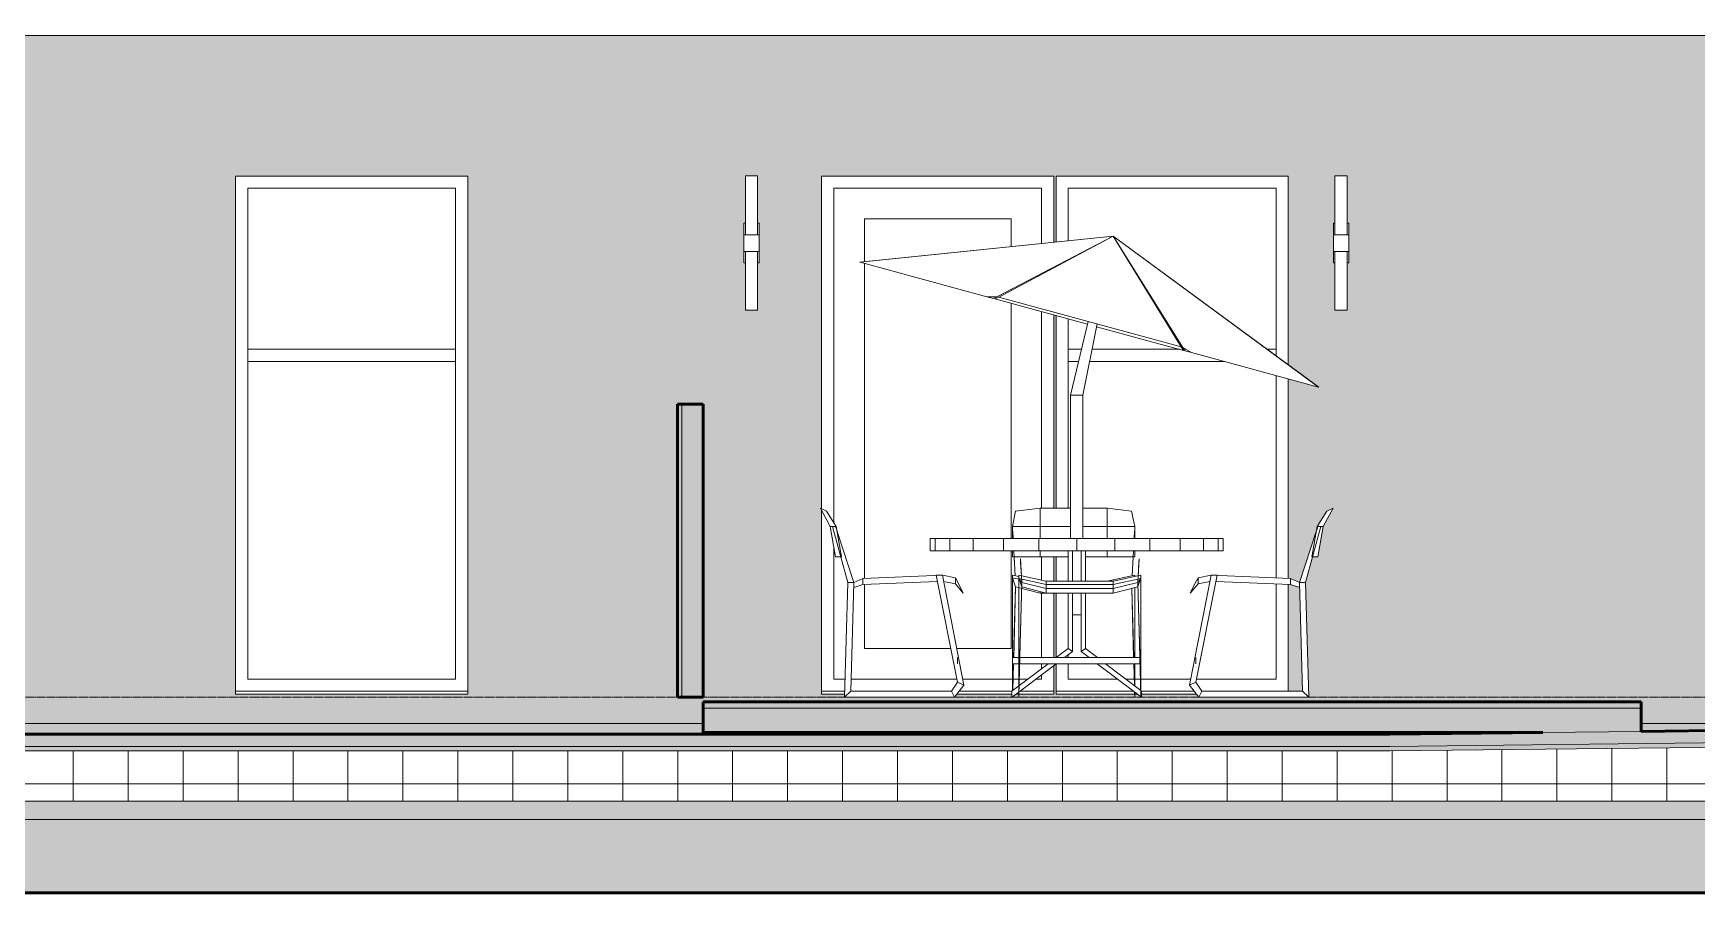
# Model space of a CAD drawing. Header units: inches. Extents: x 9610 to 15331, y -316 to 681.
# Drawn here: x 14642.6 to 14915.1, y -32 to 108.7 of the extents above; entities that cross this region are included whole.
import ezdxf

# ---------------------------------------------------------------- set-up
doc = ezdxf.new("R2010")
doc.units = ezdxf.units.IN
doc.header["$MEASUREMENT"] = 0
doc.linetypes.add('Aligning Line 1_8_', pattern=[0.25, 0.125, -0.125])
doc.linetypes.add('Grid Line 1_2_', pattern=[0.875, 0.5, -0.125, 0.125, -0.125])
for name, color, linetype, lineweight in [('A-CLNG-1', 135, 'Continuous', 13), ('A-FLOR-1', 8, 'Continuous', 5), ('A-FLOR-5', 192, 'Continuous', 50), ('A-FLOR-LEVL-1', 51, 'Grid Line 1_2_', 9), ('A-FLOR-MCUT', 51, 'Continuous', 13), ('A-FLOR-PATT-1', 8, 'Continuous', 9), ('A-FLOR-PATT-2', 55, 'Continuous', 9), ('A-GLAZ-1', 135, 'Continuous', 13), ('A-WALL', 113, 'Continuous', 13), ('A-WALL-1', 135, 'Continuous', 13), ('A-WALL-7', 243, 'Continuous', 5), ('A-WALL-9', 113, 'Continuous', 50), ('A-WALL-PATT-4', 55, 'Continuous', 9), ('E-LITE-EQPM-1', 55, 'Continuous', 9), ('G-ANNO-SYMB', 111, 'Aligning Line 1_8_', 9), ('G-IMPT', 8, 'Continuous', 9), ('L-SITE', 91, 'Continuous', 9)]:
    doc.layers.add(name, color=color, linetype=linetype, lineweight=lineweight)

# ---------------------------------------------------------------- blocks, each defined once
blk = doc.blocks.new('Outdoor Table01 - 02ZUTB01_dwg-V77-BUILDING SECTION - NORTH_SOUTH AT ELEVATOR AND COURTYARD - LOOKING EAST')
at = {"layer": 'G-IMPT'}
for p, q in [((-2301.97, 75.5), (-2343.54, 71.29)), ((-2301.97, 75.5), (-2343.54, 71.29)), ((-2301.97, 75.5), (-2343.43, 71.26)), ((-2301.97, 75.5), (-2321.04, 65.6)), ((-2301.97, 75.5), (-2320.74, 65.56)), ((-2268.29, 50.77), (-2301.97, 75.5)), ((-2301.97, 75.5), (-2268.29, 50.77)), ((-2301.97, 75.5), (-2290.84, 57.41)), ((-2290.56, 57.29), (-2301.97, 75.5)), ((-2268.39, 50.8), (-2301.97, 75.5)), ((-2322.69, 65.6), (-2343.43, 71.26)), ((-2321.04, 65.6), (-2322.69, 65.6)), ((-2322.69, 65.6), (-2321.6, 65.31)), ((-2321.04, 65.6), (-2321.6, 65.31)), ((-2320.74, 65.56), (-2321.35, 65.24)), ((-2290.84, 57.41), (-2320.74, 65.56)), ((-2321.35, 65.24), (-2306.18, 61.1)), ((-2308.97, 49.5), (-2306.07, 61.56)), ((-2306.97, 49.5), (-2304.63, 61.17)), ((-2304.72, 60.7), (-2290.48, 56.82)), ((-2290.84, 57.41), (-2290.48, 56.82)), ((-2290.56, 57.29), (-2289.14, 56.45)), ((-2290.56, 57.29), (-2290.22, 56.75)), ((-2290.22, 56.75), (-2289.14, 56.45)), ((-2289.14, 56.45), (-2268.39, 50.8)), ((-2308.97, 26), (-2308.97, 49.5)), ((-2308.97, 49.5), (-2306.97, 49.5)), ((-2306.97, 26), (-2306.97, 49.5)), ((-2349.95, 31), (-2348.95, 30.5)), ((-2348.34, 28), (-2349.95, 31)), ((-2347.34, 28), (-2348.95, 30.5)), ((-2318.47, 28), (-2317.97, 30.5)), ((-2313.97, 31), (-2317.97, 30.5)), ((-2313.97, 31), (-2308.97, 31)), ((-2313.97, 28), (-2313.97, 31)), ((-2306.97, 31), (-2302.97, 31)), ((-2302.97, 31), (-2298.97, 30.5)), ((-2302.97, 28), (-2302.97, 31)), ((-2298.47, 28), (-2298.97, 30.5)), ((-2268.6, 28), (-2266.98, 30.5)), ((-2267.6, 28), (-2265.98, 31)), ((-2265.98, 31), (-2266.98, 30.5)), ((-2347.47, 23), (-2348.34, 28)), ((-2348.34, 28), (-2347.97, 28)), ((-2345.47, 18.83), (-2347.97, 28)), ((-2347.97, 28), (-2347.47, 28)), ((-2347.21, 27.21), (-2347.47, 28)), ((-2347.47, 28), (-2347.34, 28)), ((-2346.47, 23), (-2347.34, 28)), ((-2318.47, 26), (-2318.47, 28)), ((-2313.97, 28), (-2318.47, 28)), ((-2308.97, 28), (-2313.97, 28)), ((-2313.97, 26), (-2313.97, 28)), ((-2302.97, 28), (-2306.97, 28)), ((-2298.47, 28), (-2302.97, 28)), ((-2302.97, 26), (-2302.97, 28)), ((-2298.47, 28), (-2298.47, 26)), ((-2267.97, 28), (-2270.47, 18.83)), ((-2268.6, 28), (-2269.47, 23)), ((-2268.72, 27.21), (-2268.47, 28)), ((-2268.6, 28), (-2268.47, 28)), ((-2267.97, 28), (-2268.47, 28)), ((-2268.47, 23), (-2267.6, 28)), ((-2267.97, 28), (-2267.6, 28)), ((-2344.47, 18.83), (-2347.19, 27.15)), ((-2331.15, 26), (-2331.97, 26)), ((-2331.97, 24), (-2331.97, 26)), ((-2328.75, 26), (-2331.15, 26)), ((-2331.15, 24), (-2331.15, 26)), ((-2324.94, 26), (-2328.75, 26)), ((-2328.75, 24), (-2328.75, 26)), ((-2319.97, 26), (-2324.94, 26)), ((-2324.94, 24), (-2324.94, 26)), ((-2314.18, 26), (-2319.97, 26)), ((-2319.97, 24), (-2319.97, 26)), ((-2318.36, 26), (-2318.42, 27.21)), ((-2307.97, 26), (-2314.18, 26)), ((-2314.18, 24), (-2314.18, 26)), ((-2301.75, 26), (-2307.97, 26)), ((-2307.97, 24), (-2307.97, 26)), ((-2295.97, 26), (-2301.75, 26)), ((-2301.75, 24), (-2301.75, 26)), ((-2298.57, 26), (-2298.51, 27.21)), ((-2291, 26), (-2295.97, 26)), ((-2295.97, 24), (-2295.97, 26)), ((-2287.18, 26), (-2291, 26)), ((-2291, 24), (-2291, 26)), ((-2284.78, 26), (-2287.18, 26)), ((-2287.18, 24), (-2287.18, 26)), ((-2283.97, 26), (-2284.78, 26)), ((-2284.78, 24), (-2284.78, 26)), ((-2283.97, 24), (-2283.97, 26)), ((-2271.47, 18.83), (-2268.74, 27.15)), ((-2347.47, 23), (-2346.6, 23)), ((-2346.53, 23), (-2346.47, 23)), ((-2331.15, 24), (-2331.97, 24)), ((-2328.75, 24), (-2331.15, 24)), ((-2324.94, 24), (-2328.75, 24)), ((-2319.97, 24), (-2324.94, 24)), ((-2314.18, 24), (-2319.97, 24)), ((-2318.47, 23), (-2318.47, 24)), ((-2313.97, 23), (-2318.47, 23)), ((-2318.02, 19.9), (-2318.25, 24)), ((-2318.02, 19.9), (-2318.19, 23)), ((-2316.97, 18.83), (-2317.18, 22.7)), ((-2317.15, 22.15), (-2317.18, 22.7)), ((-2317.15, 22.15), (-2317.02, 19.81)), ((-2307.97, 24), (-2314.18, 24)), ((-2313.97, 23), (-2313.97, 24)), ((-2309.38, 23), (-2313.97, 23)), ((-2309.38, 24), (-2309.38, 19)), ((-2308.67, 24), (-2308.67, 19)), ((-2301.75, 24), (-2307.97, 24)), ((-2307.26, 19), (-2307.26, 24)), ((-2306.55, 19), (-2306.55, 24)), ((-2302.97, 23), (-2306.55, 23)), ((-2302.97, 23), (-2302.97, 24)), ((-2298.47, 23), (-2302.97, 23)), ((-2295.97, 24), (-2301.75, 24)), ((-2298.91, 19.9), (-2298.68, 24)), ((-2298.91, 19.9), (-2298.74, 23)), ((-2298.47, 24), (-2298.47, 23)), ((-2297.97, 18.83), (-2297.75, 22.7)), ((-2297.78, 22.15), (-2297.91, 19.81)), ((-2297.78, 22.15), (-2297.75, 22.7)), ((-2291, 24), (-2295.97, 24)), ((-2287.18, 24), (-2291, 24)), ((-2284.78, 24), (-2287.18, 24)), ((-2283.97, 24), (-2284.78, 24)), ((-2269.47, 23), (-2269.41, 23)), ((-2269.33, 23), (-2268.47, 23)), ((-2344.47, 18.83), (-2342.97, 19.48)), ((-2342.97, 19.48), (-2329.97, 20)), ((-2342.97, 18.48), (-2342.97, 19.48)), ((-2329.97, 20), (-2330.97, 20)), ((-2327.47, 2.5), (-2330.97, 20)), ((-2329.97, 20), (-2326.47, 2)), ((-2329.97, 20), (-2327.84, 19.59)), ((-2327.84, 19.59), (-2327.05, 18.07)), ((-2327.84, 18.59), (-2327.84, 19.59)), ((-2318.47, 20), (-2318.47, 19.59)), ((-2317.47, 19.78), (-2318.47, 20)), ((-2318.47, 19.59), (-2318.47, 2)), ((-2318.47, 6.5), (-2318.47, 19.59)), ((-2318.47, 19.48), (-2318.47, 19.59)), ((-2318.47, 19.59), (-2317.97, 18.07)), ((-2318.47, 19.59), (-2317.39, 19.35)), ((-2318.41, 19.4), (-2318.47, 19.48)), ((-2317.47, 19.48), (-2317.47, 20)), ((-2312.97, 19), (-2317.47, 20)), ((-2317.47, 2.5), (-2317.47, 19.48)), ((-2317.47, 6.5), (-2317.47, 19.48)), ((-2317.47, 19.48), (-2316.97, 18.83)), ((-2317.47, 19.48), (-2312.97, 18.48)), ((-2317.41, 19.4), (-2316.97, 18.07)), ((-2316.97, 18.83), (-2317.02, 19.81)), ((-2302.97, 19), (-2298.47, 20)), ((-2301.97, 19), (-2297.47, 20)), ((-2301.97, 18.48), (-2297.47, 19.48)), ((-2298.47, 19.78), (-2298.47, 20)), ((-2297.97, 18.83), (-2297.91, 19.81)), ((-2297.97, 18.83), (-2297.47, 19.48)), ((-2297.53, 19.4), (-2297.97, 18.07)), ((-2297.47, 19.48), (-2297.47, 20)), ((-2297.47, 19.48), (-2297.47, 6.5)), ((-2297.47, 19.48), (-2297.47, 2.5)), ((-2289.47, 2), (-2285.97, 20)), ((-2288.1, 19.59), (-2288.88, 18.07)), ((-2288.47, 2.5), (-2284.97, 20)), ((-2285.97, 20), (-2288.1, 19.59)), ((-2288.1, 18.59), (-2288.1, 19.59)), ((-2285.97, 20), (-2284.97, 20)), ((-2272.97, 19.48), (-2285.97, 20)), ((-2272.97, 19.48), (-2271.47, 18.83)), ((-2272.97, 19.48), (-2272.97, 18.48)), ((-2345.97, 0), (-2345.47, 18.83)), ((-2344.47, 18.83), (-2345.47, 18.83)), ((-2344.97, 1), (-2344.47, 18.83)), ((-2342.97, 18.48), (-2344.49, 17.98)), ((-2330.76, 18.97), (-2342.97, 18.48)), ((-2327.84, 18.59), (-2329.76, 18.96)), ((-2326.55, 17.07), (-2327.84, 18.59)), ((-2326.55, 17.07), (-2327.05, 18.07)), ((-2318.31, 6.49), (-2317.99, 18.13)), ((-2318.31, 6.49), (-2317.99, 18.13)), ((-2318.29, 6.49), (-2317.98, 18.12)), ((-2313.97, 17.07), (-2317.97, 18.07)), ((-2316.97, 18.83), (-2317.47, 1)), ((-2316.97, 18.83), (-2317.23, 8.78)), ((-2316.97, 18.83), (-2312.97, 17.83)), ((-2316.97, 18.07), (-2312.97, 17.07)), ((-2313.97, 17.32), (-2313.97, 17.07)), ((-2313.97, 17.07), (-2312.97, 17.07)), ((-2312.97, 19), (-2301.97, 19)), ((-2312.97, 18.48), (-2312.97, 19)), ((-2312.97, 18.48), (-2312.97, 17.83)), ((-2312.97, 18.48), (-2301.97, 18.48)), ((-2312.97, 17.83), (-2301.97, 17.83)), ((-2312.97, 17.83), (-2312.97, 17.07)), ((-2312.97, 17.07), (-2301.97, 17.07)), ((-2309.38, 17.07), (-2309.38, 8)), ((-2308.67, 17.07), (-2308.67, 7.5)), ((-2307.26, 7.5), (-2307.26, 17.07)), ((-2306.55, 8), (-2306.55, 17.07)), ((-2301.97, 19), (-2301.97, 18.48)), ((-2301.97, 17.83), (-2297.97, 18.83)), ((-2301.97, 18.48), (-2301.97, 17.83)), ((-2301.97, 17.07), (-2297.97, 18.07)), ((-2301.97, 17.07), (-2301.97, 17.83)), ((-2298.94, 17.82), (-2298.62, 6.5)), ((-2298.94, 17.82), (-2298.64, 6.5)), ((-2298.94, 17.82), (-2298.62, 6.5)), ((-2298.47, 6.5), (-2298.47, 17.94)), ((-2298.47, 6.5), (-2298.47, 17.94)), ((-2297.7, 8.78), (-2297.97, 18.83)), ((-2297.47, 1), (-2297.97, 18.83)), ((-2288.1, 18.59), (-2289.38, 17.07)), ((-2288.88, 18.07), (-2289.38, 17.07)), ((-2286.17, 18.96), (-2288.1, 18.59)), ((-2272.97, 18.48), (-2285.17, 18.97)), ((-2272.97, 18.48), (-2271.44, 17.98)), ((-2271.47, 18.83), (-2270.97, 1)), ((-2271.47, 18.83), (-2270.47, 18.83)), ((-2270.47, 18.83), (-2269.97, 0)), ((-2308.67, 13.5), (-2307.26, 13.5)), ((-2317.23, 8.78), (-2317.47, 0.23)), ((-2297.47, 0.23), (-2297.7, 8.78)), ((-2327.47, 6.5), (-2327.47, 5.5)), ((-2318.47, 5.5), (-2318.47, 6.5)), ((-2318.47, 6.5), (-2317.47, 6.5)), ((-2318.47, 2.5), (-2318.47, 5.5)), ((-2317.47, 5.5), (-2318.47, 5.5)), ((-2318.46, 1.08), (-2318.34, 5.5)), ((-2318.46, 1.08), (-2318.34, 5.5)), ((-2318.44, 1.1), (-2318.32, 5.5)), ((-2317.47, 5.5), (-2317.47, 6.5)), ((-2317.31, 6.5), (-2317.47, 6.5)), ((-2317.47, 2), (-2317.47, 5.5)), ((-2317.47, 5.5), (-2317.33, 5.5)), ((-2311.31, 5.5), (-2317.45, 0.85)), ((-2312.66, 5.5), (-2317.42, 1.88)), ((-2317.32, 5.5), (-2297.61, 5.5)), ((-2297.63, 6.5), (-2317.3, 6.5)), ((-2309.38, 8), (-2311.35, 6.5)), ((-2308.67, 7.5), (-2309.99, 6.5)), ((-2308.67, 7.5), (-2309.38, 8)), ((-2306.55, 8), (-2307.26, 7.5)), ((-2307.26, 7.5), (-2305.94, 6.5)), ((-2306.55, 8), (-2304.58, 6.5)), ((-2304.62, 5.5), (-2297.36, 0)), ((-2303.27, 5.5), (-2297.49, 1.1)), ((-2298.61, 5.5), (-2298.52, 1.88)), ((-2298.59, 5.5), (-2298.49, 1.86)), ((-2298.59, 5.5), (-2298.49, 1.86)), ((-2298.47, 2.5), (-2298.47, 5.5)), ((-2298.47, 2), (-2298.47, 5.5)), ((-2297.47, 6.5), (-2297.62, 6.5)), ((-2297.6, 5.5), (-2297.47, 5.5)), ((-2297.47, 6.5), (-2297.47, 5.5)), ((-2297.47, 5.5), (-2297.47, 2)), ((-2288.47, 5.5), (-2288.47, 6.5)), ((-2345.97, 0), (-2344.97, 1)), ((-2328.47, 1), (-2344.97, 1)), ((-2327.47, 2.5), (-2328.47, 1)), ((-2327.97, 0), (-2328.47, 1)), ((-2326.47, 2), (-2327.97, 0)), ((-2327.47, 2.5), (-2326.47, 2)), ((-2317.44, 1.86), (-2318.57, 1)), ((-2318.57, 1), (-2318.57, 0)), ((-2317.47, 0.84), (-2318.57, 0)), ((-2318.47, 2.5), (-2318.47, 1.08)), ((-2318.47, 2.5), (-2318.47, 2)), ((-2318.47, 2), (-2318.47, 1.08)), ((-2318.47, 0.08), (-2318.47, 0)), ((-2318.47, 0), (-2318.46, 0.08)), ((-2318.47, 0), (-2318.47, 0.08)), ((-2318.47, 0), (-2318.47, 0.08)), ((-2317.47, 1), (-2317.47, 2.5)), ((-2317.47, 2.5), (-2317.47, 2)), ((-2317.47, 1), (-2317.47, 2)), ((-2317.47, 0.23), (-2317.47, 1)), ((-2317.47, 0.23), (-2317.47, 0.01)), ((-2317.47, 0), (-2317.47, 0.23)), ((-2317.47, 0), (-2317.47, 0.23)), ((-2317.47, 0.01), (-2317.47, 0)), ((-2298.49, 0.86), (-2298.47, 0)), ((-2298.47, 1.84), (-2298.47, 2.5)), ((-2298.47, 2.5), (-2298.47, 2)), ((-2298.47, 1.84), (-2298.47, 2)), ((-2298.47, 0), (-2298.47, 0.84)), ((-2298.47, 0.84), (-2298.47, 0)), ((-2298.47, 0.84), (-2298.47, 0)), ((-2297.47, 1), (-2297.47, 2.5)), ((-2297.47, 2.5), (-2297.47, 2)), ((-2297.47, 1), (-2297.47, 2)), ((-2297.47, 1.08), (-2297.36, 1)), ((-2297.47, 1), (-2297.47, 0.23)), ((-2297.47, 0), (-2297.47, 0.23)), ((-2297.47, 0.01), (-2297.47, 0.23)), ((-2297.47, 0), (-2297.47, 0.23)), ((-2297.47, 0.01), (-2297.47, 0)), ((-2297.36, 1), (-2297.36, 0)), ((-2288.47, 2.5), (-2289.47, 2)), ((-2287.97, 0), (-2289.47, 2)), ((-2287.47, 1), (-2288.47, 2.5)), ((-2287.47, 1), (-2287.97, 0)), ((-2270.97, 1), (-2287.47, 1)), ((-2270.97, 1), (-2269.97, 0)), ((-2327.97, 0), (-2345.97, 0)), ((-2269.97, 0), (-2287.97, 0))]:
    blk.add_line(p, q, dxfattribs=at)
blk = doc.blocks.new('Outdoor Table01 - Outdoor Table01-V78-BUILDING SECTION - NORTH_SOUTH AT ELEVATOR AND COURTYARD - LOOKING EAST')
blk.add_blockref('Outdoor Table01 - 02ZUTB01_dwg-V77-BUILDING SECTION - NORTH_SOUTH AT ELEVATOR AND COURTYARD - LOOKING EAST', (0, 0))
blk = doc.blocks.new('_THE_ WINDOW _ DOOR - Door - 1st Floor-V81-BUILDING SECTION - NORTH_SOUTH AT ELEVATOR AND COURTYARD - LOOKING EAST')
at = {"layer": 'A-GLAZ-1'}
for p, q in [((-2311.71, 85.37), (-2349.74, 85.37)), ((-2349.74, 85.37), (-2349.74, 30.89)), ((-2311.71, 74.5), (-2311.71, 85.37)), ((-2347.74, 28.62), (-2347.74, 83.37)), ((-2347.74, 83.37), (-2313.71, 83.37)), ((-2313.71, 83.37), (-2313.71, 74.3)), ((-2342.74, 71.33), (-2342.74, 78.37)), ((-2342.74, 78.37), (-2318.71, 78.37)), ((-2318.71, 78.37), (-2318.71, 73.79)), ((-2342.74, 19.49), (-2342.74, 71.07)), ((-2313.71, 69.4), (-2313.71, 69.28)), ((-2311.71, 70.34), (-2311.71, 70.44)), ((-2318.71, 66.81), (-2318.71, 66.63)), ((-2318.71, 64.52), (-2318.71, 26)), ((-2313.71, 63.16), (-2313.71, 31)), ((-2311.71, 31), (-2311.71, 62.61)), ((-2349.74, 30.6), (-2349.74, 1)), ((-2347.74, 3), (-2347.74, 24.56)), ((-2318.71, 24), (-2318.71, 8)), ((-2313.71, 23), (-2313.71, 19.17)), ((-2311.71, 19), (-2311.71, 23)), ((-2342.74, 8), (-2342.74, 18.49)), ((-2313.71, 17.07), (-2313.71, 6.5)), ((-2311.71, 6.5), (-2311.71, 17.07)), ((-2328.57, 8), (-2342.74, 8)), ((-2318.71, 8), (-2327.63, 8)), ((-2313.71, 5.5), (-2313.71, 4.7)), ((-2345.89, 3), (-2347.74, 3)), ((-2327.57, 3), (-2344.91, 3)), ((-2318.41, 3), (-2326.66, 3)), ((-2317.41, 3), (-2318.39, 3)), ((-2315.95, 3), (-2317.39, 3)), ((-2313.71, 3), (-2314.61, 3)), ((-2313.71, 3.68), (-2313.71, 3)), ((-2311.71, 1), (-2311.71, 5.2)), ((-2349.74, 1), (-2345.94, 1)), ((-2349.74, 1), (-2349.74, 0.5)), ((-2349.74, 0.5), (-2345.95, 0.5)), ((-2327.59, 0.5), (-2318.57, 0.5)), ((-2327.22, 1), (-2318.57, 1)), ((-2317.91, 0.5), (-2311.71, 0.5)), ((-2317.25, 1), (-2311.71, 1)), ((-2311.71, 0.5), (-2311.71, 1))]:
    blk.add_line(p, q, dxfattribs=at)
blk = doc.blocks.new('_THE_ WINDOW _ DOOR - Window - 1st Floor-V82-BUILDING SECTION - NORTH_SOUTH AT ELEVATOR AND COURTYARD - LOOKING EAST')
at = {"layer": 'A-GLAZ-1'}
for p, q in [((-2311.34, 85.37), (-2311.34, 74.54)), ((-2273.31, 85.37), (-2311.34, 85.37)), ((-2273.31, 54.42), (-2273.31, 85.37)), ((-2309.34, 83.37), (-2275.31, 83.37)), ((-2309.34, 74.75), (-2309.34, 83.37)), ((-2275.31, 83.37), (-2275.31, 55.89)), ((-2309.34, 71.6), (-2309.34, 71.67)), ((-2311.34, 70.64), (-2311.34, 70.54)), ((-2311.34, 62.51), (-2311.34, 31)), ((-2309.34, 31), (-2309.34, 61.96)), ((-2307.17, 57), (-2309.34, 57)), ((-2309.34, 57), (-2309.34, 55)), ((-2309.34, 55), (-2307.65, 55)), ((-2305.87, 55), (-2283.81, 55)), ((-2291.14, 57), (-2305.47, 57)), ((-2290.38, 57), (-2290.59, 57)), ((-2275.31, 57), (-2276.82, 57)), ((-2275.31, 55.89), (-2275.31, 57)), ((-2275.31, 52.68), (-2275.31, 19.57)), ((-2273.31, 19.49), (-2273.31, 52.14)), ((-2311.34, 23), (-2311.34, 19)), ((-2311.34, 17.07), (-2311.34, 6.51)), ((-2275.31, 18.57), (-2275.31, 3)), ((-2273.31, 1), (-2273.31, 18.49)), ((-2311.34, 5.48), (-2311.34, 1)), ((-2309.34, 6.5), (-2309.34, 7)), ((-2309.34, 3), (-2309.34, 5.5)), ((-2301.32, 3), (-2309.34, 3)), ((-2298.55, 3), (-2299.99, 3)), ((-2297.54, 3), (-2298.52, 3)), ((-2289.27, 3), (-2297.53, 3)), ((-2275.31, 3), (-2288.37, 3)), ((-2311.34, 1), (-2298.68, 1)), ((-2311.34, 1), (-2311.34, 0.5)), ((-2311.34, 0.5), (-2298.48, 0.5)), ((-2298.47, 0.5), (-2298.02, 0.5)), ((-2297.36, 1), (-2288.72, 1)), ((-2297.36, 0.5), (-2288.34, 0.5))]:
    blk.add_line(p, q, dxfattribs=at)
blk = doc.blocks.new('VISA-OW2400-02-SASS - OW2400-L30K-MVOLT-2031435-BUILDING SECTION - NORTH_SOUTH AT ELEVATOR AND COURTYARD - LOOKING EAST')
at = {"layer": 'E-LITE-EQPM-1'}
for p, q in [((-2362.22, 85.38), (-2360.22, 85.38)), ((-2362.22, 85.38), (-2362.22, 75.75)), ((-2360.22, 75.75), (-2360.22, 85.38)), ((-2362.47, 77.63), (-2362.22, 77.63)), ((-2362.47, 75.75), (-2362.47, 77.63)), ((-2360.22, 77.63), (-2359.97, 77.63)), ((-2359.97, 77.63), (-2359.97, 75.75)), ((-2362.47, 75.75), (-2359.97, 75.75)), ((-2362.47, 75.75), (-2362.47, 73)), ((-2359.97, 73), (-2359.97, 75.75)), ((-2359.97, 73), (-2362.47, 73)), ((-2362.47, 71.13), (-2362.47, 73)), ((-2362.47, 71.13), (-2362.22, 71.13)), ((-2362.22, 73), (-2362.22, 63.38)), ((-2360.22, 63.38), (-2360.22, 73)), ((-2359.97, 71.13), (-2360.22, 71.13)), ((-2359.97, 73), (-2359.97, 71.13)), ((-2360.22, 63.38), (-2362.22, 63.38))]:
    blk.add_line(p, q, dxfattribs=at)
blk = doc.blocks.new('_THE_ WINDOW _ DOOR - Window - 1st Floor-V83-BUILDING SECTION - NORTH_SOUTH AT ELEVATOR AND COURTYARD - LOOKING EAST')
at = {"layer": 'A-GLAZ-1'}
for p, q in [((-2176.94, 85.37), (-2176.94, 1)), ((-2138.91, 85.37), (-2176.94, 85.37)), ((-2138.91, 1), (-2138.91, 85.37)), ((-2174.94, 83.37), (-2140.91, 83.37)), ((-2174.94, 3), (-2174.94, 83.37)), ((-2140.91, 83.37), (-2140.91, 3)), ((-2140.91, 57), (-2174.94, 57)), ((-2174.94, 57), (-2174.94, 55)), ((-2174.94, 55), (-2140.91, 55)), ((-2140.91, 55), (-2140.91, 57)), ((-2140.91, 3), (-2174.94, 3)), ((-2176.94, 1), (-2138.91, 1)), ((-2176.94, 1), (-2176.94, 0.5)), ((-2176.94, 0.5), (-2138.91, 0.5)), ((-2138.91, 0.5), (-2138.91, 1))]:
    blk.add_line(p, q, dxfattribs=at)

msp = doc.modelspace()

# ---------------------------------------------------------------- hatches: boundary and pattern name
at = {"layer": 'A-FLOR-1'}
h = msp.add_hatch(color=256, dxfattribs=at)
h.paths.add_polyline_path([(14889.88, -1.75), (14905.97, -1.75), (14905.97, -0.75), (14752.37, -0.75), (14752.37, -1.75), (14889.76, -1.75)], flags=0)
h.paths.add_polyline_path([(13724.79, -1.75), (14101.97, -1.75), (14101.97, -0.75), (13721.32, -0.75), (13721.32, -1.75)], flags=0)
h.paths.add_polyline_path([(14637.17, -1.75), (14637.17, -0.75), (14483.57, -0.75), (14483.57, -1.75), (14636.51, -1.75)], flags=0)
h.paths.add_polyline_path([(14195.57, -1.75), (14349.17, -1.75), (14349.17, -0.75), (14195.57, -0.75)], flags=0)
at = {"layer": 'A-FLOR-PATT-1'}
h = msp.add_hatch(dxfattribs=at)
h.set_pattern_fill('FP_57', color=256, style=0, pattern_type=2)
h.set_pattern_definition([(216.87, (14115.565, 154.825), (47.980943, 31.987086), [7.997, -71.971]), (206.565, (14125.161, 150.027), (-15.993714, -15.99413), [17.881, -17.881]), (198.435, (14125.161, 142.03), (-31.98674, -15.99388), [10.115, -40.461])])
h.paths.add_polyline_path([(14195.57, -5.75), (14349.17, -5.75), (14349.17, -1.75), (14195.57, -1.75), (14195.57, -4.51)], flags=0)
h.paths.add_polyline_path([(14533.18, -5.75), (14637.17, -5.75), (14637.17, -1.75), (14483.57, -1.75), (14483.57, -4.84), (14523.24, -5.57)], flags=0)
h.paths.add_polyline_path([(14889.88, -5.75), (14905.97, -5.57), (14905.97, -1.75), (14752.37, -1.75), (14752.37, -5.75), (14889.76, -5.75)], flags=0)
h.paths.add_polyline_path([(13921.49, -5.75), (14101.97, -5.75), (14101.97, -1.75), (13721.32, -1.75), (13721.32, -4.26), (13897.62, -5.75), (13917.12, -5.75)], flags=0)
h = msp.add_hatch(dxfattribs=at)
h.set_pattern_fill('FP_54', color=256, style=0, pattern_type=2)
h.set_pattern_definition([(0, (14109.167, 138.832), (24, 24), [24, -24]), (0, (14109.167, 147.832), (24, 24), [24, -24]), (0, (14109.167, 156.832), (24, 24), [24, -24]), (90, (14112.167, 159.832), (-24, 24), [24, -24]), (90, (14121.167, 159.832), (-24, 24), [24, -24]), (90, (14130.167, 159.832), (-24, 24), [24, -24])])
h.paths.add_polyline_path([(14754.69, -8.03), (14864.82, -8.03), (15024.83, -6.25), (15188.17, -6.25), (15188.17, -4.25), (15019.86, -4.28), (14864.8, -6.03), (14548.66, -6.03), (14450.79, -4.26), (14336.36, -6.03), (13927.39, -6), (13721.19, -4.28), (13721.19, -6.26), (13931.29, -8.03), (14336.36, -8.03), (14451.44, -6.25), (14548.66, -8.03), (14737.81, -8.03)], flags=0)
h = msp.add_hatch(dxfattribs=at)
h.set_pattern_fill('FP_40', color=256, style=0, pattern_type=2)
h.set_pattern_definition([(0, (14109.167, 138.832), (0, 4.798), []), (315, (14109.167, 138.832), (4.798427, 0), [6.786, -6.786]), (45, (14109.167, 138.832), (4.798427, 0), [6.786, -6.786])])
h.paths.add_polyline_path([(14723.86, -8.78), (14864.82, -8.78), (15024.83, -7), (15188.17, -7), (15188.17, -6.25), (15019.86, -6.28), (14864.8, -8.03), (14548.66, -8.03), (14450.79, -6.26), (14336.36, -8.03), (13927.39, -8), (13720.13, -6.26), (13720.13, -7), (13931.29, -8.78), (14336.36, -8.78), (14451.44, -7), (14548.66, -8.78), (14704.04, -8.78)], flags=0)
h = msp.add_hatch(dxfattribs=at)
h.set_pattern_fill('FP_61', color=256, style=0, pattern_type=2)
h.set_pattern_definition([(0, (14109.167, 138.832), (0, 9), []), (90, (14109.167, 138.832), (-9, 6e-16), [])])
h.paths.add_polyline_path([(14754.69, -17), (15188.17, -17), (15188.17, -7), (15021.17, -7.01), (14864.8, -8.78), (14548.66, -8.78), (14450.79, -7.01), (14336.36, -8.78), (14336.36, -8.78), (13927.39, -8.75), (13720.13, -7), (13720.13, -17), (14737.81, -17)], flags=0)
h = msp.add_hatch(dxfattribs=at)
h.set_pattern_fill('FP_78', color=256, style=0, pattern_type=2)
h.set_pattern_definition([(0, (14109.167, 138.832), (15.36, 3.84), [1.267, -10.253, 1.267, -10.253, -61.44]), (0, (14109.167, 138.832), (15.36, 3.84), [-23.04, 1.267, -21.773, 1.267, -10.253, -26.88]), (0, (14109.167, 138.832), (15.36, 3.84), [-57.6, 1.267, -6.413, 1.267, -17.933]), (120, (14114.927, 140.752), (-11.005538, 11.38215), [1.267, -10.253, 1.267, -10.253, -61.44]), (120, (14114.927, 140.752), (-11.005538, 11.38215), [-23.04, 1.267, -21.773, 1.267, -10.253, -26.88]), (120, (14114.927, 140.752), (-11.005538, 11.38215), [-57.6, 1.267, -6.413, 1.267, -17.933]), (240, (14116.847, 148.432), (-4.354462, -15.22215), [1.267, -10.253, 1.267, -10.253, -61.44]), (240, (14116.847, 148.432), (-4.354462, -15.22215), [-23.04, 1.267, -21.773, 1.267, -10.253, -26.88]), (240, (14116.847, 148.432), (-4.354462, -15.22215), [-57.6, 1.267, -6.413, 1.267, -17.933])])
h.paths.add_polyline_path([(14602.74, -20), (15182.17, -20), (15182.17, -17), (13713.63, -17), (13713.63, -20), (14597.17, -20)], flags=0)
h = msp.add_hatch(dxfattribs=at)
h.set_pattern_fill('FP_72', color=256, style=0, pattern_type=2)
h.set_pattern_definition([(50, (14109.167, 138.832), (27.5427, -2.4099), [2.88, -31.68]), (355, (14109.167, 138.832), (-5.32784, 28.8843), [2.304, -25.344]), (100.451, (14111.462, 138.63), (22.2153, 26.4739), [2.448, -26.924]), (46.184, (14109.167, 146.512), (40.9819, -6.3564), [4.32, -47.52]), (96.636, (14112.58, 145.982), (35.8907, 37.4062), [3.671, -40.386]), (351.184, (14109.167, 146.51), (35.891, 37.4062), [3.456, -38.016]), (21, (14113.007, 144.592), (22.92104, -15.46073), [2.88, -31.68]), (326, (14113.007, 144.592), (9.3435, 27.84574), [2.304, -25.344]), (71.451, (14114.917, 143.303), (32.2648, 12.3844), [2.448, -26.924]), (37.5, (14109.167, 138.832), (0.466855, 12.78271), [1.267, -23.77, 1.267, -24.461, -25.44]), (37.5, (14109.167, 138.832), (0.466855, 12.78271), [-50.765, 1.267, -24.173]), (7.5, (14109.167, 138.832), (10.10159, 15.14509), [1.267, -13.402, 1.267, -23.194, -9.696]), (7.5, (14109.167, 138.832), (10.10159, 15.14509), [-39.13, 1.267, -8.429]), (327.5, (14100.604, 138.832), (20.49916, -0.86578), [1.267, -8.333, 1.267, -28.685, -39.744]), (327.5, (14100.604, 138.832), (20.49916, -0.86578), [-39.552, 1.267, -38.477]), (317.5, (14096.764, 138.832), (22.39478, 3.8443), [1.267, -11.213, 1.267, -18.624, -28.224]), (317.5, (14096.764, 138.832), (22.39478, 3.8443), [-32.371, 1.267, -26.957])])
h.paths.add_polyline_path([(13713.63, -32), (15182.17, -32), (15182.17, -20), (13713.63, -20), (13713.63, -23.16)], flags=0)
at = {"layer": 'A-FLOR-PATT-2'}
h = msp.add_hatch(dxfattribs=at)
h.set_pattern_fill('FP_60', color=256, style=0, pattern_type=2)
h.set_pattern_definition([(0, (14109.16684, -5.99), (15.36, 0.067), [1.267, -10.253, 1.267, -10.253, -61.44]), (0, (14109.16684, -5.99), (15.36, 0.067), [-23.04, 1.267, -21.773, 1.267, -10.253, -26.88]), (0, (14109.16684, -5.99), (15.36, 0.067), [-57.6, 1.267, -6.413, 1.267, -17.933]), (178.268, (14114.92684, -5.956), (-11.006021375, 0.19874228), [0.634, -5.129, 0.634, -5.129, -30.734]), (178.268, (14114.92684, -5.956), (-11.006021375, 0.19874228), [-11.525, 0.634, -10.891, 0.634, -5.129, -13.446]), (178.268, (14114.92684, -5.956), (-11.006021375, 0.19874228), [-28.813, 0.634, -3.208, 0.634, -8.97]), (181.732, (14116.84684, -5.822), (-4.35495753, -0.26574782), [0.634, -5.129, 0.634, -5.129, -30.734]), (181.732, (14116.84684, -5.822), (-4.35495753, -0.26574782), [-11.525, 0.634, -10.891, 0.634, -5.129, -13.446]), (181.732, (14116.84684, -5.822), (-4.35495753, -0.26574782), [-28.813, 0.634, -3.208, 0.634, -8.97])])
h.paths.add_polyline_path([(14758.55, -6.03), (14864.82, -6.03), (14889.76, -5.75), (14752.37, -5.75), (14752.37, -4.28), (14637.17, -4.28), (14637.17, -5.75), (14535.2, -5.79), (14548.66, -6.03), (14754.69, -6.03)], flags=0)
h.paths.add_polyline_path([(14905.97, -5.57), (15019.86, -4.28), (14905.97, -4.28)], flags=0)
h.paths.add_polyline_path([(14483.57, -4.84), (14483.57, -4.28), (14452.87, -4.28), (14467.67, -4.55)], flags=0)
at = {"layer": 'A-WALL-7'}
for points in [[(14748.12, 0), (14748.87, 0), (14748.87, 48), (14748.12, 48), (14748.12, 0.5)], [(14752.37, 0), (14752.37, 48), (14748.87, 48), (14748.87, 0)]]:
    msp.add_hatch(color=256, dxfattribs=at).paths.add_polyline_path(points, flags=0)
at = {"layer": 'A-WALL-PATT-4'}
h = msp.add_hatch(dxfattribs=at)
h.set_pattern_fill('FP_66', color=256, style=0, pattern_type=2)
h.set_pattern_definition([(0, (13716.88, 0.8), (0, 4), []), (90, (13716.88, 0.8), (-8, 8), [4, -28]), (90, (13732.88, 4.8), (-8, 8), [4, -28])])
h.paths.add_polyline_path([(14483.57, -4.28), (14483.57, -0.75), (14637.17, -0.75), (14637.17, -4.28), (14752.37, -4.25), (14752.37, -0.75), (14905.97, -0.75), (14905.97, -4.28), (15023.67, -4.25), (15023.67, 108.37), (13721.44, 108.37), (13721.44, 108.75), (13721.19, 108.75), (13721.19, 71.63), (13721.67, 71.63), (13721.67, 101.38), (14173.42, 101.38), (14173.42, 0), (14171.88, -0.02), (14171.88, -4.28), (14195.57, -4.25), (14195.57, -0.75), (14349.17, -0.75), (14349.17, -4.28), (14467.67, -4.28)], flags=0)
h.paths.add_polyline_path([(14803.03, 0), (14803.03, 0.08), (14802.92, 0), (14802.92, 0.5), (14793.9, 0.5), (14793.53, 0), (14775.53, 0), (14775.53, 0.5), (14771.75, 0.5), (14771.75, 30.6), (14771.58, 30.98), (14771.75, 30.89), (14771.75, 85.37), (14809.78, 85.37), (14809.78, 74.5), (14810.15, 74.54), (14810.15, 85.37), (14848.18, 85.37), (14848.18, 54.42), (14853.1, 50.8), (14848.18, 52.14), (14848.18, 19.49), (14848.53, 19.48), (14850.03, 18.83), (14852.75, 27.15), (14852.9, 28), (14854.51, 30.5), (14855.51, 31), (14853.9, 28), (14853.03, 23), (14852.16, 23), (14851.03, 18.83), (14851.53, 0), (14833.53, 0), (14833.15, 0.5), (14824.13, 0.5), (14824.13, 0), (14823.47, 0.5), (14823.03, 0.5), (14823.01, 0.5), (14810.15, 0.5), (14810.13, 5.46), (14809.78, 5.2), (14809.78, 0.5), (14804.03, 0.5), (14804.03, 0.5), (14803.53, 0.46), (14803.03, 0.08)], flags=0)
h.paths.add_polyline_path([(14278.96, 0), (14278.96, 0.5), (14269.94, 0.5), (14269.57, 0), (14251.57, 0), (14252.07, 18.83), (14250.93, 23), (14250.07, 23), (14249.2, 28), (14247.58, 31), (14248.58, 30.5), (14250.2, 28), (14250.34, 27.15), (14253.07, 18.83), (14253.35, 18.95), (14253.35, 85.37), (14291.38, 85.37), (14291.38, 75.07), (14291.75, 75.11), (14291.75, 85.37), (14329.78, 85.37), (14329.78, 29.3), (14330.55, 30.5), (14331.55, 31), (14329.94, 28), (14329.78, 27.1), (14329.78, 0.5), (14327.55, 0.5), (14327.57, 0), (14309.57, 0), (14309.19, 0.5), (14300.17, 0.5), (14300.17, 0), (14300.07, 0.08), (14300.06, 0.08), (14299.51, 0.5), (14299.07, 0.5), (14299.05, 0.5), (14291.75, 0.5), (14291.75, 5.5), (14291.38, 5.5), (14291.38, 0.5), (14280.08, 0.5), (14280.07, 0.5), (14279.57, 0.46), (14279.07, 0.08), (14279.07, 0.08), (14278.97, 0)], flags=0)
h.paths.add_polyline_path([(14748.12, 0), (14748.12, 48), (14752.37, 48), (14752.37, 0), (14748.87, 0)], flags=0)
h.paths.add_polyline_path([(14480.07, 0), (14479.32, 0), (14479.32, 48), (14483.57, 48), (14483.57, 0), (14480.52, 0)], flags=0)
h.paths.add_polyline_path([(14192.07, 0), (14191.32, 0), (14191.32, 48), (14195.57, 48), (14195.57, 0)], flags=0)
h.paths.add_polyline_path([(14535.2, 0.5), (14522.15, 0.5), (14522.15, 85.37), (14560.18, 85.37), (14560.18, 0.5)], flags=0)
h.paths.add_polyline_path([(14946.55, 0.5), (14944.55, 0.5), (14944.55, 85.37), (14982.58, 85.37), (14982.58, 0.5), (14974.18, 0.5)], flags=0)
h.paths.add_polyline_path([(14704.04, 0.5), (14675.75, 0.5), (14675.75, 85.37), (14713.78, 85.37), (14713.78, 0.5), (14711.78, 0.5)], flags=0)
h.paths.add_polyline_path([(14490.62, 0.5), (14483.75, 0.5), (14483.75, 85.37), (14521.78, 85.37), (14521.78, 0.5), (14501.44, 0.5)], flags=0)
h.paths.add_polyline_path([(14850.53, 1), (14850.03, 17.99), (14848.53, 18.48), (14848.18, 18.48), (14848.18, 1), (14850.03, 1)], flags=0)
h.paths.add_polyline_path([(14253.35, 1), (14253.31, 18.07), (14253.04, 17.98), (14252.57, 1), (14253.07, 1)], flags=0)
h.paths.add_polyline_path([(14402.58, 4), (14372.58, 4), (14372.58, 34), (14402.58, 34), (14402.58, 5.69)], flags=0)
h.paths.add_polyline_path([(14440.58, 4), (14410.58, 4), (14410.58, 34), (14440.58, 34), (14440.58, 22.69)], flags=0)
h.paths.add_polyline_path([(14810.14, 6.5), (14810.15, 6.51), (14810.15, 17.07), (14809.78, 17.07), (14809.8, 6.5)], flags=0)
h.paths.add_polyline_path([(14291.4, 6.5), (14291.59, 6.5), (14291.38, 6.66), (14291.38, 6.5)], flags=0)
h.paths.add_polyline_path([(14291.75, 7.41), (14291.75, 17.07), (14291.38, 17.07), (14291.41, 7.67), (14291.64, 7.5)], flags=0)
h.paths.add_polyline_path([(14291.46, 19), (14291.75, 19), (14291.75, 23), (14291.38, 23), (14291.38, 19)], flags=0)
h.paths.add_polyline_path([(14809.86, 19), (14810.15, 19), (14810.15, 23), (14809.78, 23), (14809.78, 19)], flags=0)
h.paths.add_polyline_path([(14809.78, 31), (14810.15, 31), (14810.15, 62.51), (14809.78, 62.61), (14809.78, 34.15)], flags=0)
h.paths.add_polyline_path([(14291.75, 31), (14291.75, 55.44), (14291.38, 53.56), (14291.38, 31), (14291.51, 31)], flags=0)
h.paths.add_polyline_path([(14857.82, 63.38), (14855.82, 63.38), (14855.82, 71.13), (14855.57, 71.13), (14855.57, 77.63), (14855.82, 77.63), (14855.82, 85.37), (14857.82, 85.37), (14857.82, 77.63), (14858.07, 77.63), (14858.07, 71.13), (14857.82, 71.13), (14857.82, 68.53)], flags=0)
h.paths.add_polyline_path([(14761.27, 63.38), (14759.27, 63.38), (14759.27, 71.13), (14759.02, 71.13), (14759.02, 77.63), (14759.27, 77.63), (14759.27, 85.37), (14761.27, 85.37), (14761.27, 77.63), (14761.52, 77.63), (14761.52, 71.13), (14761.27, 71.13), (14761.27, 68.53)], flags=0)
h.paths.add_polyline_path([(14568.97, 63.38), (14568.97, 71.13), (14568.72, 71.13), (14568.72, 77.63), (14568.97, 77.63), (14568.97, 85.37), (14570.97, 85.37), (14570.97, 77.63), (14571.22, 77.63), (14571.22, 71.13), (14570.97, 71.13), (14570.97, 63.38)], flags=0)
h.paths.add_polyline_path([(14242.17, 63.38), (14242.17, 71.13), (14241.92, 71.13), (14241.92, 77.63), (14242.17, 77.63), (14242.17, 85.37), (14244.17, 85.37), (14244.17, 77.63), (14244.42, 77.63), (14244.42, 71.13), (14244.17, 71.13), (14244.17, 63.38)], flags=0)
h.paths.add_polyline_path([(14809.78, 70.34), (14810.15, 70.54), (14810.15, 70.64), (14809.78, 70.44)], flags=0)

# ---------------------------------------------------------------- linework, layer by layer
at = {"layer": 'A-CLNG-1'}
msp.add_line((15053.32, 108.37), (13721.44, 108.37), dxfattribs=at)
at = {"layer": 'A-FLOR-5'}
for p, q in [((14752.37, -0.75), (14905.97, -0.75)), ((14752.37, -5.75), (14752.37, -0.75)), ((14905.97, -0.75), (14905.97, -5.57)), ((14905.97, -5.57), (15022.17, -4.25)), ((14548.66, -6.03), (14864.82, -6.03)), ((14752.37, -5.75), (14889.88, -5.75)), ((14864.82, -6.03), (14889.88, -5.75)), ((15178.17, -32), (13713.63, -32))]:
    msp.add_line(p, q, dxfattribs=at)
at = {"layer": 'A-FLOR-LEVL-1'}
msp.add_line((12953.53, 0), (15306.53, 0), dxfattribs=at)
at = {"layer": 'A-FLOR-MCUT'}
for p, q in [((14905.97, -1.75), (14752.37, -1.75)), ((14864.8, -8.03), (14548.66, -8.03)), ((15022.18, -6.25), (14864.8, -8.03)), ((15022.18, -7), (14864.8, -8.78)), ((14905.97, -5.57), (14889.88, -5.75)), ((14864.8, -8.78), (14548.66, -8.78)), ((13720.13, -17), (15182.17, -17)), ((15182.17, -20), (13713.63, -20))]:
    msp.add_line(p, q, dxfattribs=at)
at = {"layer": 'A-WALL'}
msp.add_line((14748.87, 0), (14748.87, 48), dxfattribs=at)
at = {"layer": 'A-WALL-1'}
for p, q in [((14675.75, 0.5), (14675.75, 1)), ((14713.78, 0.5), (14675.75, 0.5)), ((14713.78, 1), (14713.78, 0.5)), ((14771.75, 0.5), (14771.75, 1)), ((14775.54, 0.5), (14771.75, 0.5)), ((14802.92, 0.5), (14793.9, 0.5)), ((14809.78, 0.5), (14803.58, 0.5)), ((14809.78, 1), (14809.78, 0.5)), ((14810.15, 0.5), (14810.15, 1)), ((14823.01, 0.5), (14810.15, 0.5)), ((14823.47, 0.5), (14823.03, 0.5)), ((14833.15, 0.5), (14824.13, 0.5)), ((14637.17, -4.28), (14752.37, -4.28)), ((14905.97, -4.28), (15019.86, -4.28))]:
    msp.add_line(p, q, dxfattribs=at)
at = {"layer": 'A-WALL-9'}
for p, q in [((14748.12, 0), (14748.12, 48)), ((14748.12, 48), (14752.37, 48)), ((14752.37, 48), (14752.37, 0)), ((14748.12, 0), (14752.37, 0))]:
    msp.add_line(p, q, dxfattribs=at)
at = {"layer": 'G-ANNO-SYMB'}
msp.add_line((15210.55, 0), (13049.45, 0), dxfattribs=at)

# ---------------------------------------------------------------- block references
at = {"layer": 'A-GLAZ-1'}
for name, p in [('_THE_ WINDOW _ DOOR - Window - 1st Floor-V83-BUILDING SECTION - NORTH_SOUTH AT ELEVATOR AND COURTYARD - LOOKING EAST', (16852.69, 0)), ('_THE_ WINDOW _ DOOR - Door - 1st Floor-V81-BUILDING SECTION - NORTH_SOUTH AT ELEVATOR AND COURTYARD - LOOKING EAST', (17121.49, 0)), ('_THE_ WINDOW _ DOOR - Window - 1st Floor-V82-BUILDING SECTION - NORTH_SOUTH AT ELEVATOR AND COURTYARD - LOOKING EAST', (17121.49, 0))]:
    msp.add_blockref(name, p, dxfattribs=at)
at = {"layer": 'E-LITE-EQPM-1'}
for p in [(17121.49, 0), (17218.04, 0)]:
    msp.add_blockref('VISA-OW2400-02-SASS - OW2400-L30K-MVOLT-2031435-BUILDING SECTION - NORTH_SOUTH AT ELEVATOR AND COURTYARD - LOOKING EAST', p, dxfattribs=at)
at = {"layer": 'L-SITE'}
msp.add_blockref('Outdoor Table01 - Outdoor Table01-V78-BUILDING SECTION - NORTH_SOUTH AT ELEVATOR AND COURTYARD - LOOKING EAST', (17121.49, 0), dxfattribs=at)

doc.saveas('drawing.dxf')
